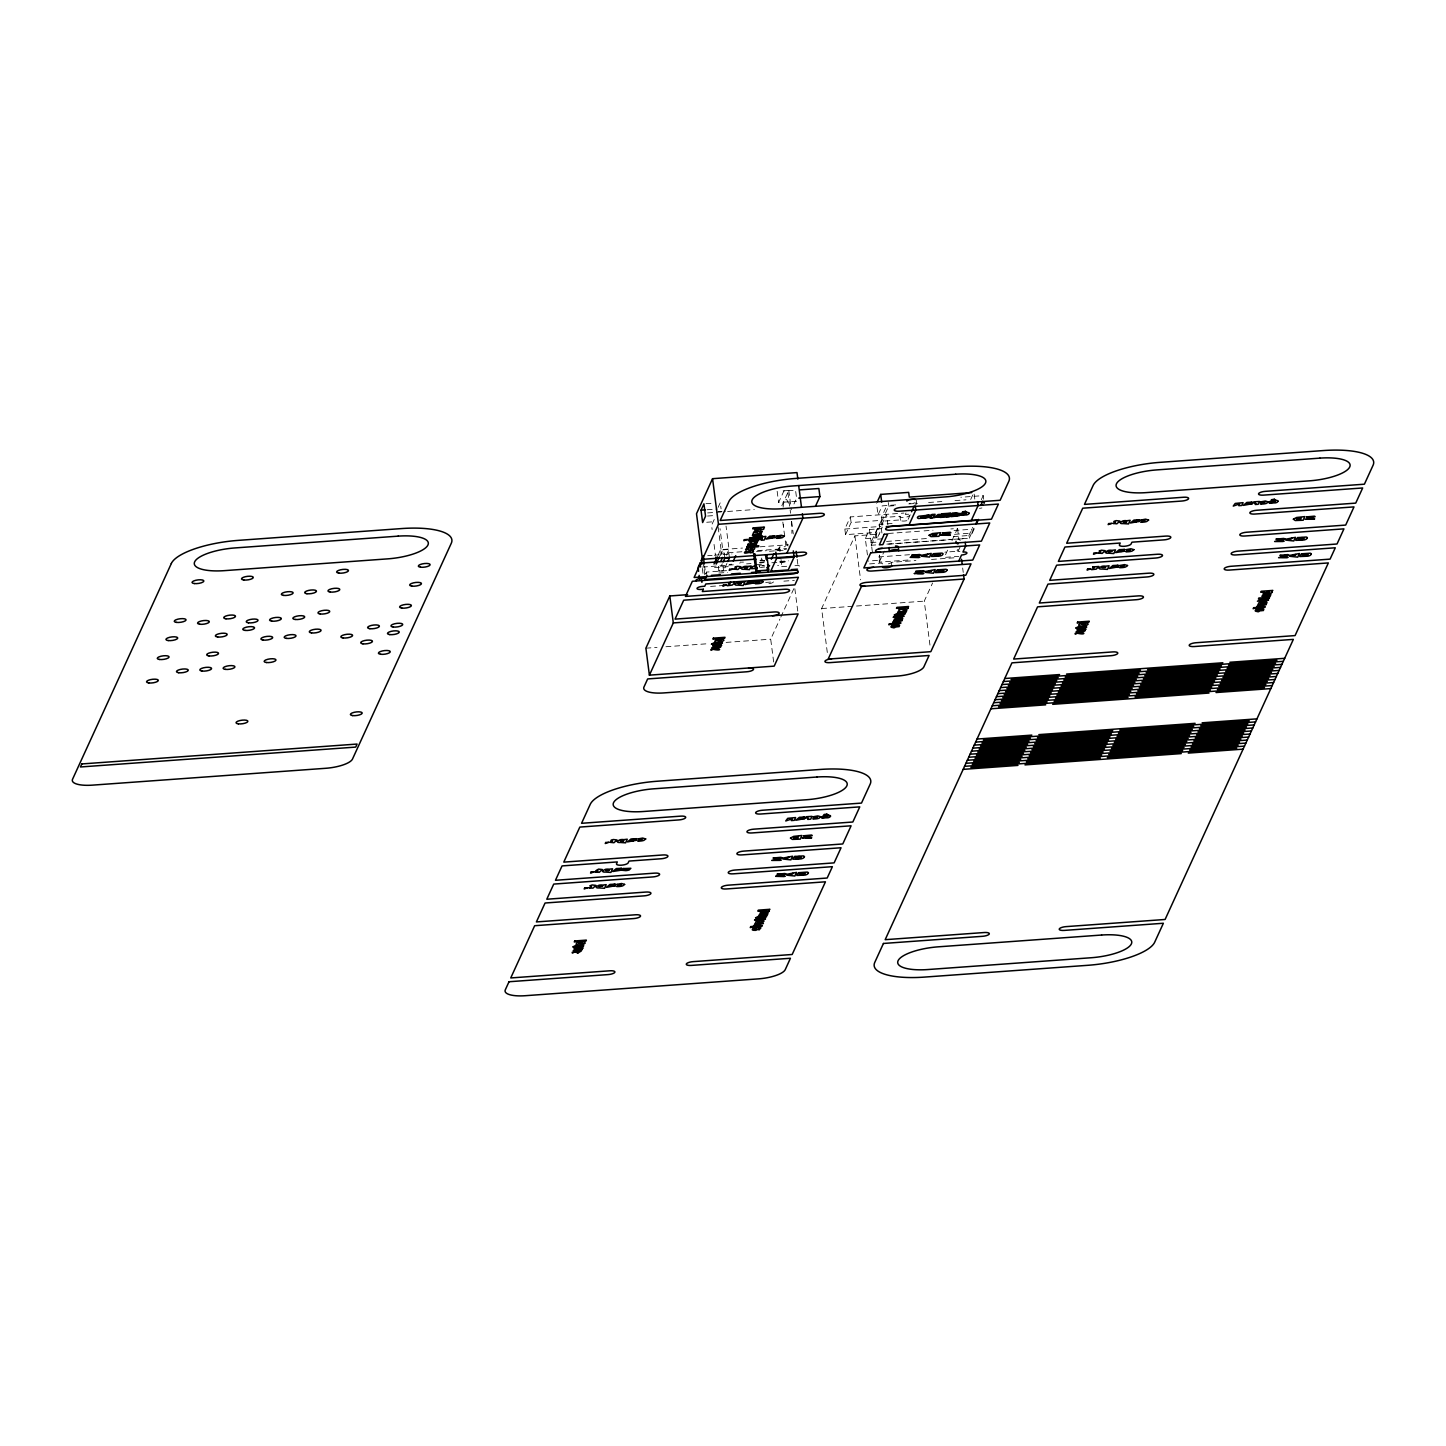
<?xml version="1.0" encoding="UTF-8"?>
<svg xmlns="http://www.w3.org/2000/svg" width="1446" height="1446" viewBox="0 0 1446 1446"><rect width="100%" height="100%" fill="white"/><g stroke="black" fill="none" stroke-linecap="round" stroke-linejoin="round"><path stroke-width="0.75" stroke-dasharray="5 3.75" d="M718.084 507.419L720.271 502.648L721.066 508.829M714.234 519.476L711.559 525.314L712.119 529.543M726.543 570.646L706.479 572.092L705.612 573.99L704.582 566.001M718.138 555.047L720.596 549.661L742.467 548.07M720.09 555.716L722.765 549.86L720.018 528.658M726.94 563.434L723.578 570.772L718.915 571.116L722.277 563.759M726.38 555.246L729.055 549.408L726.037 526.073M739.81 563.289L740.442 561.916M796.638 501.22L778.617 502.521L783.877 491.007L795.535 490.176L796.601 498.255L793.962 504.003M781.816 505.739L788.811 490.447L781.039 491.007M760.524 560.849L764.627 560.488M761.807 558.029L761.102 559.765L762.62 559.873M777.731 550.727L779.394 547.094L785.341 546.66M784.817 561.825L778.002 563.054M773.664 661.997L770.7 639.186L779.9 619.087M780.822 617.081L794.613 586.949L798.12 613.899M845.549 534.659L851.098 522.548L881.427 520.361L875.878 532.471L845.549 534.659L844.826 529.055L850.375 516.927L903.895 513.077M827.311 652.508L821.617 608.549L854.893 535.87L879.439 534.098M867.437 554.957L865.323 538.617L869.48 529.525L881.373 528.676M906.841 520.687A4.754 1.446 -7.4 0 1 900.442 519.891L881.771 521.229L881.301 517.632L886.85 505.522M875.734 544.943L871.287 545.25L870.944 542.557L879.258 524.392L892.616 523.434M881.771 521.229L888.712 506.1L888.242 502.503M871.287 545.25L879.602 527.085L879.258 524.392M881.933 532.996L880.976 526.434L886.525 514.324L887.862 524.627M882.584 538.798L876.746 539.213L882.295 527.103M907.998 560.036L879.258 562.114L879.457 555.047L880.126 560.217L868.233 561.066M879.258 562.114L884.283 551.125M906.027 512.932L905.323 514.433L912.01 513.963M908.142 519.331L910.727 513.655M929.959 645.097L924.247 601.138L932.58 582.973M945.521 554.704L948.287 548.649M951.992 540.587L957.523 528.459L950.835 528.947M970.682 499.503L973.122 494.207M981.328 499.683L983.19 495.635L960.867 497.261M960.397 546.281L958.138 551.197L944.889 552.155M953.673 539.304L969.272 538.183L968.91 535.49L972.634 527.374M969.272 538.183L973.881 528.079M954.487 534.333L972.29 533.05L974.966 527.212M760.162 567.483L759.24 566.615M759.457 566.236L760.397 565.494L758.915 565.458M760.849 567.447L764.609 566.995M764.717 565.784L761.644 565.784L764.374 565.025M743.479 562.114L741.328 562.151M705.973 503.678L712.101 503.244M707.148 509.751L717.361 509.01M717.812 511.685L722.006 511.378M707.618 512.932L725.386 511.649M727.609 511.486L754.288 509.552M707.582 516.041L713.709 515.589M895.652 504.889L882.187 505.865L878.029 514.939L876.547 503.497M908.847 503.931L917.632 503.298M928.621 502.503L941.816 501.563M955.011 500.605L966 499.81M888.712 506.1L897.008 505.485M915.065 504.184L916.692 504.076A4.754 1.446 -7.4 0 0 914.468 502.883A4.754 1.446 -7.4 0 0 909.227 503.57M706.714 522.259L714.866 521.663M881.301 517.632L899.972 516.294A4.754 1.446 -7.4 0 0 903.949 517.469A4.754 1.446 -7.4 0 0 909.299 515.607M844.826 529.055L880.976 526.434M888.35 533.466L921.825 531.044M924.066 530.881L932.977 530.23M954.053 530.501L971.784 529.236L972.29 533.05M865.323 538.617L877.216 537.749M759.963 546.823L788.395 544.762M722.765 549.86L729.055 549.408M741.87 551.757L721.066 553.258L720.596 549.661M757.523 550.619L786.588 548.522M870.944 542.557L877.614 542.087M886.525 541.437L926.597 538.545M953.33 536.611L968.91 535.49M756.493 551.432L766.217 550.727M775.544 550.058L786.371 549.263M707.69 555.698L712.101 555.391M714.306 555.228L731.947 553.945M769.435 551.251L784.871 550.131M886.868 544.13L951.45 539.466M888.694 544.13L952.191 539.557M958.029 539.123L963.867 538.707M759.945 560.723L764.319 560.415M729.308 564.392L731.766 564.211M702.485 567.067L733.357 564.826M746.588 563.868L750.998 563.56M759.819 562.91L764.229 562.602M779.665 561.482L788.486 560.849M771.821 562.765L787.148 561.663M714.487 567.627L730.808 566.452M756.475 564.609L765.097 563.976M878.59 556.945L909.534 554.704M786.66 566.308L780.442 566.76A4.754 1.446 -7.4 0 0 777.641 565.549M794.957 565.711L799.096 565.404L799.566 569.001M718.843 573.032L727.663 572.399M945.557 557.325L958.806 556.367M869.57 563.904L882.006 563A4.754 1.446 -7.4 0 0 882.891 563.976M888.404 563.813A4.754 1.446 -7.4 0 0 891.351 562.331L915.896 560.56M931.513 559.439L956.059 557.668M710.564 586.407L721.825 585.63M765.693 582.431L772.309 581.961M783.877 581.147L794.36 580.37M821.617 608.549L924.247 601.138M645.892 648.188L657.026 647.392M665.955 646.742L708.287 643.687M726.127 642.404L770.7 639.186M983.19 495.635L983.66 499.231M974.152 494.116L974.803 499.177M957.523 528.459L958.951 539.448M962.675 568.025L963.235 572.417M916.258 500.099L916.728 503.696M899.972 516.294L900.424 520.271M891.351 562.331L891.802 565.928M881.427 520.361L882.078 525.422M875.878 532.471L876.746 539.213M869.48 529.525L872.39 551.992M854.893 535.87L860.587 579.828M850.375 516.927L851.098 522.548M788.811 490.447L791.324 509.769M797.198 559.313L798.228 567.302M787.871 492.49L790.564 513.222M791.649 521.5L793.258 533.935M782.828 522.133L783.913 530.429M785.25 540.786L786.335 549.082M777.153 491.297L778.617 502.521M779.394 547.094L779.972 551.577M781.021 559.566L782.051 567.555M729.471 557.903L728.892 553.42L724.229 553.764L724.808 558.246M718.138 526.977L721.717 554.559M723.578 570.772L723 566.29L718.337 566.633L718.915 571.116M714.053 544.401L715.427 555.011M706.479 572.092L706.949 575.689M703.045 561.156L704.853 575.128M702.322 568.368L703.099 574.369M764.5 561.518A5.947 1.789 -7.4 0 1 758.644 562.422M959.891 551.486A4.754 1.446 -7.4 0 1 958.065 549.462M958.083 539.466A2.368 2.223 24.6 0 1 960.234 540.442M773.502 581.907A4.754 1.446 -7.4 0 1 765.91 583.714M981.924 507.944A4.754 1.446 -7.4 0 1 979.484 508.323M788.16 546.1A23.769 4.211 85.9 0 1 785.829 540.641M784.78 535.978A23.769 4.211 85.9 0 1 783.28 524.356M783.117 507.185A23.769 4.211 85.9 0 1 788.92 505.07M791.486 521.355A23.769 4.211 85.9 0 1 791.884 533.393"/><path stroke-width="1.5" d="M621.672 870.058L616.556 869.679L621.762 868.305L616.339 868.558L612.833 871.486L621.672 870.076M1124.572 551.179L1119.457 550.799L1124.663 549.408L1119.258 549.679L1115.752 552.589L1124.572 551.179M1284.518 539.195L1284.554 538.96A3.254 0.976 -7.4 0 0 1283.741 538.436L1275.914 539.159L1281.445 539.322L1274.613 541.527L1282.909 541.491L1284.138 541.147L1277.74 541.147L1284.518 539.195M929.633 516.059L929.561 516.439A5.82 1.753 -7.4 0 1 928.079 517.578L918.608 518.518A5.838 1.771 -7.4 0 1 917.451 517.686L917.505 517.325A5.838 1.771 -7.4 0 1 918.987 516.204L928.459 515.228M1293.375 519.186L1295.273 520.524L1303.171 520.235L1304.834 516.602L1296.628 517.487L1293.375 519.168M602.44 870.872L603.09 871.866A3.633 1.103 -7.4 0 0 605.585 872.065L610.917 872.426L612.58 868.793L608.965 869.245A3.091 0.94 -7.4 0 0 606.959 869.136A3.597 1.085 -7.4 0 0 605.44 869.335L602.44 870.872M617.135 841.283L617.785 842.277A3.633 1.103 -7.4 0 0 620.28 842.476L625.612 842.837L627.275 839.204L623.66 839.656A3.091 0.94 -7.4 0 0 621.653 839.548A3.597 1.085 -7.4 0 0 620.135 839.746L617.153 841.265M734.731 583.931L735.381 584.925A3.633 1.103 -7.4 0 0 737.876 585.124L743.208 585.485L744.871 581.852L741.256 582.304A3.091 0.94 -7.4 0 0 739.231 582.196A3.597 1.085 -7.4 0 0 737.731 582.413L734.731 583.931M797.849 479.096L796.999 472.589L712.553 478.68L696.502 513.728L702.431 559.331L801.572 552.173A5.947 1.789 -7.4 0 1 806.525 553.637A5.947 1.789 -7.4 0 1 799.837 555.951L767.645 558.283L766.832 560.054M701.021 510.185L703.931 503.841L705.54 516.186L702.629 522.548L701.021 510.185L705.106 509.896M687.627 594.668L669.805 595.969L645.892 648.188L649.399 675.155L774.188 666.136L798.12 613.899L673.312 622.919L649.399 675.155M702.051 562.331A4.754 1.446 -7.4 0 1 700.081 563.018L698.093 567.374L698.599 571.369M701.798 564.374L701.292 560.379L703.28 556.023L704.329 564.012M702.431 559.331L718.463 524.283L712.553 478.68M701.906 582.358L701.382 578.328L703.714 578.147L701.382 578.328A4.754 1.446 -7.4 0 0 696.303 580.894M706.949 575.689L705.214 579.485L797.831 572.797M714.017 564.048L717.306 556.855M716.132 564.03L719.421 556.855M720.849 561.102L722.548 557.433M723.127 561.934L724.808 558.246L729.471 557.903L727.79 561.59M733.285 561.066L735.761 555.662M730.826 582.178L728.495 583.027L730.14 583.678L727.284 585.738L732.254 585.052L734.188 583.389L733.863 581.961M751.197 538.219L748.341 540.28L753.005 539.774L755.607 537.135M758.029 535.924L749.173 538.364L758.789 536.954A3.597 1.085 -7.4 0 1 760.289 536.737A3.091 0.94 -7.4 0 1 762.313 536.864L765.91 536.394L764.247 540.027L761.211 540.244L762.006 537.587L758.77 538.255L762.295 538.02L759.692 539.123L761.934 538.96M760.488 535.743L762.512 535.924L762.078 536.9C759.891 538.129 754.812 536.339 756.439 539.466A3.633 1.103 -7.4 0 0 758.933 539.665L761.753 539.087M754.83 553.71L757.053 570.881L756.131 572.923L753.619 553.619M771.333 559.24L773.863 553.728M766.778 555.011L768.73 570.049L767.79 572.092L767.23 567.79M775.815 552.137L776.629 558.355L770.736 571.224L788.233 569.959L794.125 557.09L793.312 550.872M786.877 553.222L802.91 518.174L802.349 513.836M815.526 506.154L819.918 496.574L818.87 488.495L799.783 489.869M877.379 501.672L880.704 494.405L908.684 492.381L909.299 497.099L971.694 492.598M911.595 511.757L914.197 506.082M908.901 525.169L915.824 510.022L915.318 506.136M971.188 520.668L978.111 505.522L977.604 501.635M982.72 501.256L980.876 505.287A4.754 1.446 -7.4 0 1 983.117 505.323M958.77 561.102L961.536 555.029A4.754 1.446 -7.4 0 0 966.886 553.185A4.754 1.446 -7.4 0 0 962.928 552.01L965.693 545.955L965.223 542.358M975.725 524.048L977.586 520.018L886.29 526.597M976.737 523.307L978.526 519.421M964.102 579.015L930.826 651.676L828.178 659.087L861.455 586.425L964.102 579.015L963.524 574.604M1260.334 599.457L1258.436 598.969L1258.888 597.975L1269.498 597.74L1268.666 598.843L1263.081 598.626L1257.424 601.211L1268.504 600.162L1262.665 599.548M939.846 554.577L938.165 555.499A3.019 0.922 -7.4 0 1 937.008 555.734L934.64 555.77L937.37 554.433L932.236 554.812L931.477 556.439L939.683 556.095A5.585 1.699 -7.4 0 0 942.214 555.137L943.099 553.945A5.892 1.789 -7.4 0 0 941.942 553.113L933.086 553.728L935.942 553.963A3.723 1.121 -7.4 0 1 938.02 553.746L939.611 554.035A3.272 0.994 -7.4 0 1 939.846 554.559M599.078 886.525L602.584 886.018L599.078 886.525M1108.341 551.776L1111.847 551.269L1108.341 551.776M627.998 869.046L622.196 870.257L625.756 870.619A4.591 1.392 -7.4 0 0 629.191 869.95L630.872 868.287L623.009 868.594L627.998 869.028M778.526 858.219L771.712 860.424L780.009 860.37L781.238 860.027L774.821 860.027L781.653 857.84A3.254 0.976 -7.4 0 0 780.84 857.333L772.995 858.038L778.526 858.219M716.023 639.982L714.776 641.247A4.971 1.5 -7.4 0 0 715.643 641.934A4.41 1.338 -7.4 0 0 718.608 642.151L719.566 642.06A4.537 1.374 -7.4 0 0 722.693 641.211L723.886 640.271L723.072 639.24M1308.522 517.288L1306.443 516.909L1314.287 516.186A3.254 0.976 -7.4 0 1 1315.101 516.692L1308.268 518.879L1314.685 518.879L1313.438 519.222L1305.142 519.277L1311.974 517.072L1308.07 517.849M1281.951 555.716L1279.873 555.336L1287.717 554.613A3.254 0.976 -7.4 0 1 1288.531 555.119L1281.716 557.306L1288.115 557.325L1286.886 557.668L1278.589 557.704L1285.404 555.499L1281.499 556.276M756.999 567.663L755.517 567.23M755.915 565.639L752.679 566.543L751.486 568.676L756.999 568.35M1268.052 591.703C1261.472 593.24 1273.474 592.589 1268.088 591.703M759.674 528.35C753.077 529.887 765.061 529.272 759.71 528.35M904.527 610.049L901.328 612.001L898.834 610.7L897.605 612.508L905.774 612.616L906.787 610.447L904.563 610.049M719.15 639.132L720.072 639.042M581.419 941.852L580.515 941.942A4.537 1.374 -7.4 0 0 577.37 942.792L576.123 944.039A4.971 1.5 -7.4 0 0 577.008 944.744A4.41 1.338 -7.4 0 0 579.973 944.943L580.912 944.853A4.537 1.374 -7.4 0 0 584.039 944.003L585.232 943.063L584.419 942.051A4.446 1.338 -7.4 0 0 581.455 941.852M577.858 953.022L581.292 950.998L572.291 952.263A7.031 2.133 -7.4 0 0 572.471 953.113L574.948 951.83L577.822 953.022M760.596 920.596L757.957 920.994A4.302 1.301 -7.4 0 0 755.643 922.024L755.517 922.928A3.922 1.193 -7.4 0 0 756.981 923.398C760.849 924.337 761.988 919.837 762.114 923.108L764.103 920.957A4.121 1.247 -7.4 0 0 762.422 920.56L760.632 920.578M757.433 927.501L754.794 927.916A4.302 1.301 -7.4 0 0 752.48 928.928L752.354 929.85A3.922 1.193 -7.4 0 0 753.818 930.302C757.65 931.206 758.897 926.85 758.951 930.013L760.939 927.862A4.121 1.247 -7.4 0 0 759.258 927.482L757.469 927.501M754.36 536.52L751.251 538.31M798.716 498.111L819.918 496.574M718.463 524.283L817.623 517.126A5.947 1.789 -7.4 0 0 824.31 514.812A5.947 1.789 -7.4 0 0 819.34 513.33L720.198 520.488L728.874 501.563A59.413 17.967 -7.4 0 1 795.86 478.427L959.15 466.642A59.413 17.967 -7.4 0 1 1008.802 481.355L1000.144 500.28L901.003 507.438A5.947 1.789 -7.4 0 0 894.297 509.751A5.947 1.789 -7.4 0 0 899.267 511.215L998.409 504.058L991.468 519.204L892.327 526.362A5.947 1.789 -7.4 0 0 885.639 528.676A5.947 1.789 -7.4 0 0 890.591 530.158L989.751 522.982L981.418 541.165L878.572 548.612M950.655 513.565L944.907 513.926L944.274 514.975L949.642 514.595L943.66 516.349L949.661 515.915M944.527 514.433L950.456 513.999M949.371 516.367L946.335 516.584L946.642 515.156L944.69 514.957M776.629 558.355L794.125 557.09M757.053 570.881L768.73 570.049M711.414 575.363L720.325 574.731M731.459 573.917L740.37 573.285M751.522 572.471L760.433 571.839M791.269 569.597L797.487 569.164M1004.753 678.517L1059.557 674.559M1066.57 674.053L1222.864 662.774M1229.859 662.268L1284.681 658.31M1011.043 679.53L1140.514 670.185M1147.528 669.679L1276.999 660.316M1003.361 681.536L1058.183 677.578M1065.178 677.09L1221.472 665.793M1228.467 665.287L1283.289 661.328M1009.67 682.548L1139.141 673.203M1146.136 672.697L1275.607 663.353M1001.97 684.573L1056.791 680.614M1063.786 680.108L1220.099 668.829M1227.094 668.323L1281.915 664.365M1008.278 685.585L1137.749 676.24M1144.744 675.734L1274.215 666.371M1000.578 687.609L1055.399 683.651M1062.412 683.145L1218.707 671.848M1225.702 671.342L1280.523 667.383M1006.886 688.603L1136.357 679.259M1143.352 678.752L1272.823 669.408M999.204 690.628L1054.026 686.669M1061.021 686.163L1217.315 674.884M1224.31 674.378L1279.132 670.42M1005.512 691.64L1134.983 682.295M1141.978 681.789L1271.45 672.426M997.812 693.664L1052.634 689.706M1059.629 689.2L1215.923 677.903M1222.936 677.397L1277.758 673.438M1004.12 694.658L1133.592 685.314M1140.587 684.808L1270.058 675.463M996.421 696.683L1051.242 692.724M1058.255 692.218L1214.55 680.939M1221.545 680.433L1276.366 676.475M1002.729 697.695L1132.2 688.35M1139.195 687.844L1268.666 678.499M995.047 699.719L1049.85 695.761M1056.863 695.255L1213.158 683.958M1220.153 683.452L1274.974 679.493M1001.355 700.714L1130.808 691.369M1137.821 690.863L1267.292 681.518M993.655 702.738L1048.477 698.78M1055.472 698.273L1211.766 686.995M1218.779 686.489L1273.601 682.53M999.963 703.75L1129.434 694.405M1136.429 693.899L1265.901 684.554M992.263 705.775L1047.085 701.816M1054.08 701.31L1210.392 690.013M1217.387 689.507L1272.209 685.549M998.571 706.769L1128.043 697.424M1135.038 696.918L1264.509 687.573M990.89 708.793L1045.693 704.835M1052.706 704.329L1209.001 693.05M1215.996 692.544L1270.817 688.585M977.026 739.069L1031.829 735.11M1038.843 734.622L1195.137 723.325M1202.132 722.819L1256.954 718.861M983.316 740.081L1112.787 730.736M1119.8 730.23L1249.272 720.885M975.634 742.105L1030.456 738.147M1037.451 737.641L1193.745 726.362M1200.74 725.856L1255.562 721.897M981.942 743.117L1111.414 733.773M1118.409 733.267L1247.88 723.904M974.243 745.142L1029.064 741.183M1036.059 740.677L1192.354 729.38M1199.367 728.874L1254.188 724.916M980.551 746.136L1110.022 736.791M1117.017 736.285L1246.488 726.94M972.851 748.16L1027.672 744.202M1034.685 743.696L1190.98 732.417M1197.975 731.911L1252.796 727.953M979.159 749.173L1108.63 739.828M1115.625 739.322L1245.096 729.959M971.477 751.197L1026.28 747.239M1033.294 746.732L1189.588 735.436M1196.583 734.93L1251.405 730.971M977.785 752.191L1107.256 742.846M1114.251 742.34L1243.723 732.995M970.085 754.216L1024.907 750.257M1031.902 749.751L1188.196 738.472M1195.209 737.966L1250.031 734.008M976.393 755.228L1105.865 745.883M1112.86 745.377L1242.331 736.014M968.693 757.252L1023.515 753.294M1030.51 752.788L1186.823 741.491M1193.818 740.985L1248.639 737.026M975.002 758.246L1104.473 748.901M1111.468 748.395L1240.939 739.051M967.32 760.271L1022.123 756.312M1029.136 755.806L1185.431 744.527M1192.426 744.021L1247.247 740.063M973.61 761.283L1103.081 751.938M1110.094 751.432L1239.565 742.087M965.928 763.307L1020.749 759.349M1027.745 758.843L1184.039 747.546M1191.034 747.04L1245.856 743.081M972.236 764.301L1101.707 754.957M1108.702 754.451L1238.174 745.106M964.536 766.326L1019.358 762.367M1026.353 761.861L1182.665 750.582M1189.66 750.076L1244.482 746.118M970.844 767.338L1100.316 757.993M1107.311 757.487L1236.782 748.142M963.144 769.362L1017.966 765.404M1024.979 764.898L1181.274 753.601M1188.269 753.095L1243.09 749.136M767.446 564.88L769.634 565.748L767.826 567.157A4.591 1.392 -7.4 0 1 767.085 567.374M961.518 559.222L962.096 563.633M880.704 494.405L881.699 502.051M798.68 485.603L801.5 507.329M796.15 551.324L796.927 557.325M765.549 554.921L766.109 559.204M715.698 557.126L716.529 563.488M700.081 563.018L700.605 566.995M699.123 575.363L699.647 579.358M669.805 595.969L673.312 622.919M755.517 561.789A5.947 1.789 -7.4 0 1 755.155 560.903L755.969 559.114L700.695 563.109L694.098 577.496L793.239 570.339A5.947 1.789 -7.4 0 1 798.21 571.803A5.947 1.789 -7.4 0 1 791.522 574.116L692.363 581.274L685.44 596.421L784.582 589.263A5.947 1.789 -7.4 0 1 789.552 590.727A5.947 1.789 -7.4 0 1 782.846 593.041L683.705 600.198L675.047 619.123L774.188 611.965A5.947 1.789 -7.4 0 1 779.159 613.447A5.947 1.789 -7.4 0 1 772.453 615.761M880.542 552.101A5.947 1.789 -7.4 0 1 875.589 550.637A5.947 1.789 -7.4 0 1 882.277 548.323M873.619 567.248A5.947 1.789 -7.4 0 0 866.913 569.561A5.947 1.789 -7.4 0 0 871.884 571.025L971.025 563.868L965.82 575.219L866.678 582.376A5.947 1.789 -7.4 0 0 859.99 584.69A5.947 1.789 -7.4 0 0 864.943 586.172M831.667 658.834A5.947 1.789 -7.4 0 0 824.979 661.147A5.947 1.789 -7.4 0 0 829.95 662.63L929.091 655.472L923.886 666.823A23.769 7.194 -7.4 0 1 897.098 676.077L663.804 692.923A23.769 7.194 -7.4 0 1 643.958 687.031L647.663 678.933L746.805 671.775A5.947 1.789 -7.4 0 0 753.493 669.462A5.947 1.789 -7.4 0 0 748.54 667.998M719.837 639.349A4.41 1.338 -7.4 0 1 722.783 639.548M715.86 640.198A4.537 1.374 -7.4 0 1 719.005 639.349M889.29 547.456A4.754 1.446 -7.4 0 0 888.947 547.871L889.417 551.468A4.754 1.446 -7.4 0 1 894.767 549.607A4.754 1.446 -7.4 0 1 898.743 550.781L898.273 547.203A4.754 1.446 -7.4 0 0 895.49 545.973M891.802 565.928A4.754 1.446 -7.4 0 1 886.452 567.772A4.754 1.446 -7.4 0 1 882.476 566.597M958.047 543.931A2.368 2.223 24.6 0 1 956.041 541.292M771.568 571.025A4.754 1.446 -7.4 0 1 771.911 570.628M703.624 578.364A4.754 1.446 -7.4 0 1 705.07 578.798M701.292 560.379A4.754 1.446 -7.4 0 1 702.141 560.56M981.599 501.654A4.754 1.446 -7.4 0 1 984.039 503.28M906.895 501.147A4.754 1.446 -7.4 0 1 908.757 499.973M909.841 499.665A4.754 1.446 -7.4 0 1 915.354 499.503M928.459 515.246A5.82 1.753 -7.4 0 1 929.615 516.077M766.091 913.962L763.958 914.541L766.091 913.962M904.726 611.152L902.684 611.911L904.726 611.152M1268.992 595.065L1266.877 595.662L1268.992 595.065M791.974 818.852L791.287 820.569L794.324 820.352L795.607 817.55L787.709 818.328L785.756 820.966L791.974 818.852M930.628 516.059L929.923 517.776L932.959 517.56L934.243 514.74L926.362 515.517L924.392 518.174L930.628 516.059M1239.475 503.967L1238.788 505.684L1241.825 505.467L1243.108 502.666L1235.209 503.443L1233.257 506.082L1239.475 503.967M581.075 946.534L583.804 945.774L575.562 945.521L572.761 946.985L581.075 946.534M719.71 643.741L722.458 642.964L714.197 642.711L711.396 644.193L719.71 643.741M762.819 919.638L765.567 918.879L757.306 918.626L754.523 920.09L762.819 919.638M763.85 917.397L766.597 916.637L758.337 916.384L755.535 917.849L763.85 917.397M901.473 616.846L904.202 616.068L895.96 615.815L893.158 617.297L901.473 616.846M902.485 614.604L905.232 613.827L896.972 613.574L894.188 615.056L902.485 614.604M1083.976 627.654L1086.759 627.058L1078.463 626.624L1075.661 628.106L1083.976 627.654M897.623 625.883L896.448 626.769L899.105 626.624L899.593 625.07A4.121 1.247 -7.4 0 0 897.894 624.672L893.429 625.106A4.302 1.301 -7.4 0 0 891.116 626.136L890.989 627.04A3.922 1.193 -7.4 0 0 892.453 627.51C895.309 629.064 895.815 625.268 897.623 625.883M900.786 618.978L899.611 619.864L902.268 619.719L902.756 618.147A4.121 1.247 -7.4 0 0 901.057 617.767L896.592 618.201A4.302 1.301 -7.4 0 0 894.297 619.231L894.152 620.135A3.922 1.193 -7.4 0 0 895.616 620.605C898.472 622.142 898.978 618.364 900.786 618.978M1261.888 609.796L1260.713 610.682L1263.37 610.537L1263.84 608.983A4.121 1.247 -7.4 0 0 1262.159 608.585L1257.695 609.019A4.302 1.301 -7.4 0 0 1255.381 610.049L1255.255 610.953A3.922 1.193 -7.4 0 0 1256.719 611.423C1259.574 612.977 1260.081 609.182 1261.888 609.796M1265.051 602.892L1263.876 603.777L1266.533 603.633L1267.003 602.06A4.121 1.247 -7.4 0 0 1265.322 601.681L1260.858 602.114A4.302 1.301 -7.4 0 0 1258.544 603.145L1258.418 604.048A3.922 1.193 -7.4 0 0 1259.882 604.518C1262.738 606.055 1263.244 602.259 1265.051 602.892M757.397 532.001L755.39 532.435L757.397 532.001M748.052 544.22L749.046 544.961L747.419 546.028L756.059 545.413L756.511 544.419L750.582 544.618L757.324 542.63L748.052 544.22M761.391 914.36C762.566 914.27 769.977 910.98 767.573 914.45L767.139 915.408L758.969 915.3L760.18 913.492L762.223 913.547L761.391 914.36M1264.31 595.463C1265.467 595.39 1272.878 592.101 1270.492 595.553L1270.04 596.529L1261.87 596.421L1263.081 594.613L1265.142 594.649L1264.31 595.463M751.739 541.563L750.601 542.792L749.191 541.69A4.591 1.392 -7.4 0 1 750.998 540.551L758.264 540.768L755.734 542.413L754.505 541.852L755.264 540.912L751.739 541.563M769.308 910.853L769.29 911.143A3.633 1.103 -7.4 0 1 767.681 912.083L760.343 912.227A3.597 1.085 -7.4 0 1 760.253 911.775A3.091 0.94 -7.4 0 1 761.409 911.034L757.812 911.143L758.264 910.149L769.923 909.299L768.422 910.365L769.308 910.853M907.961 608.061L907.925 608.332A3.633 1.103 -7.4 0 1 906.317 609.29L898.996 609.435A3.597 1.085 -7.4 0 1 898.888 608.983A3.091 0.94 -7.4 0 1 900.045 608.224L896.466 608.332L896.918 607.356L908.576 606.507L907.076 607.573L907.961 608.061M1272.209 591.956L1272.191 592.245A3.633 1.103 -7.4 0 1 1270.582 593.203L1263.244 593.348A3.597 1.085 -7.4 0 1 1263.153 592.896A3.091 0.94 -7.4 0 1 1264.31 592.137L1260.713 592.245L1261.165 591.269L1272.842 590.42L1271.341 591.486L1272.209 591.956M760.198 531.423C760.036 532.544 753.619 529.616 753.456 532.833L753.005 533.809C755.282 536.068 767.013 530.393 760.198 531.423M775.725 876.33L783.967 876.547L785.214 876.204L778.798 876.204L785.63 874.017A3.254 0.976 -7.4 0 0 784.817 873.511L776.972 874.215L782.503 874.396L775.725 876.33M802.277 837.903L810.537 838.12L811.766 837.776L805.404 837.867L812.2 835.589A3.254 0.976 -7.4 0 0 811.387 835.065L803.542 835.788L809.073 835.951L802.277 837.885M910.384 557.361L918.644 557.578L919.873 557.234L913.474 557.234L920.307 555.047A3.254 0.976 -7.4 0 0 919.493 554.523L911.649 555.246L917.18 555.409L910.384 557.343M914.36 573.538L922.62 573.755L923.849 573.411L917.469 573.502L924.265 571.206A3.254 0.976 -7.4 0 0 923.47 570.7L915.625 571.423L921.156 571.586L914.36 573.52M940.93 535.092L949.172 535.327L950.42 534.984L944.039 535.074L950.835 532.779A3.254 0.976 -7.4 0 0 950.022 532.273L942.177 532.996L947.708 533.158L940.93 535.092M745.612 549.516C749.805 549.661 746.895 549.751 752.028 550.149A3.922 1.193 -7.4 0 0 754.035 549.444L754.758 548.486A4.302 1.301 -7.4 0 0 753.258 547.727L748.901 547.944A4.121 1.247 -7.4 0 0 746.732 548.612L745.612 549.516M615.345 885.729L606.489 887.338L609.995 884.428L615.4 884.157L610.212 885.494L615.345 885.729M636.403 840.271L627.528 841.897L631.034 838.969L636.457 838.698L631.269 840.036L636.403 840.271M760.759 535.237L752.336 535.309L761.427 533.701L759.222 534.803L760.759 535.237M753.981 582.919L745.124 584.545L748.63 581.617L754.053 581.364L748.865 582.702L753.981 582.919M775.038 537.46L766.181 539.087L769.688 536.177L775.092 535.906L769.905 537.243L775.038 537.46M804.717 818.617L795.86 820.244L799.367 817.315L804.789 817.062L799.602 818.4L804.717 818.617M943.37 515.824L934.514 517.433L938.02 514.523L943.425 514.252L938.237 515.589L943.37 515.824M1118.246 566.832L1109.389 568.459L1112.896 565.531L1118.3 565.278L1113.131 566.615L1118.246 566.832M1139.303 521.373L1130.447 523L1133.953 520.09L1139.358 519.819L1134.17 521.156L1139.303 521.373M1252.218 503.732L1243.361 505.359L1246.868 502.431L1252.29 502.178L1247.103 503.515L1252.218 503.732M713.059 649.29L711.107 650.302A7.031 2.133 -7.4 0 1 710.944 649.453C719.132 646.019 724.374 651.947 713.059 649.29M1077.324 633.203L1075.372 634.216A7.031 2.133 -7.4 0 1 1075.191 633.366C1083.379 629.932 1088.639 635.86 1077.324 633.203M624.636 884.41L622.828 885.82A4.591 1.392 -7.4 0 1 619.394 886.488C610.14 887.121 627.51 884.066 618.49 884.807L616.647 884.446L621.599 883.506L624.636 884.41M645.693 838.951L643.886 840.361A4.591 1.392 -7.4 0 1 640.451 841.03C631.197 841.662 648.567 838.608 639.53 839.349L637.704 838.987L642.657 838.065L645.693 838.951M763.289 581.599L761.464 583.009A4.591 1.392 -7.4 0 1 758.047 583.678C748.793 584.311 766.163 581.256 757.126 581.997L755.282 581.654L760.235 580.714L763.289 581.599M784.328 536.141L782.521 537.55A4.591 1.392 -7.4 0 1 779.087 538.219C769.85 538.87 787.22 535.797 778.183 536.538L776.339 536.195L781.292 535.255L784.328 536.141M782.521 858.201L782.485 858.49A3.633 1.103 -7.4 0 0 783.443 859.069L790.89 859.864L792.553 856.231L782.521 858.183M786.497 874.36L786.443 874.667A3.633 1.103 -7.4 0 0 787.419 875.246L794.866 876.023L796.529 872.408L786.497 874.36M804.446 856.755L803.578 857.93A5.585 1.699 -7.4 0 1 801.03 858.906L792.842 859.249L793.583 857.605L798.734 857.243L795.987 858.581L798.355 858.526A3.019 0.922 -7.4 0 0 799.53 858.309L801.211 857.37A3.272 0.994 -7.4 0 0 800.976 856.845L799.385 856.556A3.723 1.121 -7.4 0 0 797.306 856.773L794.45 856.538L803.289 855.905A5.892 1.789 -7.4 0 1 804.446 856.755M808.422 872.932L807.555 874.107A5.585 1.699 -7.4 0 1 805.006 875.083L796.818 875.426L797.559 873.782L802.711 873.42L799.963 874.758L802.331 874.703A3.019 0.922 -7.4 0 0 803.488 874.487L805.169 873.547A3.272 0.994 -7.4 0 0 804.952 873.004L803.361 872.733A3.723 1.121 -7.4 0 0 801.283 872.95L798.427 872.715L807.266 872.083A5.892 1.789 -7.4 0 1 808.422 872.932M820.858 816.809L819.051 818.219A4.591 1.392 -7.4 0 1 815.616 818.888C806.362 819.52 823.75 816.466 814.713 817.207L812.869 816.845L817.821 815.924L820.858 816.809M921.174 555.391L921.12 555.68A3.633 1.103 -7.4 0 0 922.078 556.276L929.543 557.053L931.188 553.42L921.174 555.391M925.133 571.568L925.097 571.857A3.633 1.103 -7.4 0 0 926.055 572.435L933.501 573.231L935.164 569.597L925.151 571.55M947.076 570.122L946.19 571.297A5.585 1.699 -7.4 0 1 943.66 572.273L935.454 572.616L936.213 570.989L941.346 570.61L938.599 571.947L940.966 571.911A3.019 0.922 -7.4 0 0 942.141 571.676L943.822 570.754A3.272 0.994 -7.4 0 0 943.587 570.212L941.997 569.923A3.723 1.121 -7.4 0 0 939.918 570.14L937.062 569.905L945.919 569.29A5.892 1.789 -7.4 0 1 947.076 570.122M959.511 513.999L957.704 515.409A4.591 1.392 -7.4 0 1 954.27 516.077C945.015 516.728 962.385 513.655 953.348 514.396L951.522 514.053L956.457 513.113L959.511 513.999M1127.537 565.513L1125.729 566.922A4.591 1.392 -7.4 0 1 1122.295 567.591C1113.059 568.224 1130.429 565.169 1121.391 565.91L1119.547 565.567L1124.5 564.627L1127.537 565.513M1133.899 549.661L1132.091 551.071A4.591 1.392 -7.4 0 1 1128.657 551.721C1119.403 552.372 1136.773 549.299 1127.753 550.058L1125.91 549.697L1130.862 548.757L1133.899 549.661M1148.594 520.054L1146.786 521.464A4.591 1.392 -7.4 0 1 1143.352 522.133C1134.098 522.783 1151.486 519.71 1142.448 520.452L1140.605 520.108L1145.557 519.168L1148.594 520.054M1268.359 501.925L1266.551 503.335A4.591 1.392 -7.4 0 1 1263.117 503.985C1253.863 504.636 1271.233 501.563 1262.195 502.322L1260.37 501.961L1265.322 501.021L1268.359 501.925M1285.422 539.304L1285.386 539.593A3.633 1.103 -7.4 0 0 1286.344 540.189L1293.79 540.967L1295.453 537.334L1285.44 539.286M1289.398 555.481L1289.362 555.77A3.633 1.103 -7.4 0 0 1290.32 556.349L1297.767 557.144L1299.43 553.511L1289.416 555.463M1307.365 537.858L1306.479 539.051A5.585 1.699 -7.4 0 1 1303.949 540.009L1295.743 540.352L1296.484 538.725L1301.635 538.346L1298.888 539.683L1301.255 539.647A3.019 0.922 -7.4 0 0 1302.43 539.412L1304.111 538.49A3.272 0.994 -7.4 0 0 1303.876 537.948L1302.286 537.659A3.723 1.121 -7.4 0 0 1300.207 537.876L1297.351 537.641L1306.208 537.026A5.892 1.789 -7.4 0 1 1307.365 537.858M1311.341 554.035L1310.456 555.21A5.585 1.699 -7.4 0 1 1307.907 556.186L1299.719 556.529L1300.46 554.903L1305.611 554.523L1302.864 555.86L1305.232 555.824A3.019 0.922 -7.4 0 0 1306.407 555.589L1308.088 554.649A3.272 0.994 -7.4 0 0 1307.853 554.125L1306.262 553.836A3.723 1.121 -7.4 0 0 1304.184 554.053L1301.328 553.818L1310.166 553.203A5.892 1.789 -7.4 0 1 1311.341 554.035M790.474 838.065L792.354 839.403L800.271 839.132L801.915 835.499L793.709 836.366L790.474 838.065M929.109 535.273L931.007 536.611L938.906 536.321L940.569 532.688L932.363 533.574L929.127 535.255M962.385 513.692L959.023 515.77L950.853 516.656L952.516 513.023L962.385 513.692M1079.096 624.835L1079.023 625.16A4.971 1.5 -7.4 0 0 1079.909 625.847A4.41 1.338 -7.4 0 0 1082.873 626.064L1083.813 625.955A4.537 1.374 -7.4 0 0 1086.958 625.124L1088.151 624.184L1087.338 623.154A4.446 1.338 -7.4 0 0 1084.355 622.955L1083.416 623.045A4.537 1.374 -7.4 0 0 1080.289 623.895L1079.096 624.835M926.434 516.475L926.398 516.674A3.254 0.976 -7.4 0 1 925.693 517.252L920.903 517.596A3.235 0.976 -7.4 0 1 920.704 517.09L926.434 516.475M830.528 816.104L829.859 817.026A4.121 1.247 -7.4 0 1 827.943 817.767L821.671 817.894L827.437 816.863L821.653 817.297L822.702 816.195A3.922 1.193 -7.4 0 1 824.798 815.508L827.69 815.201A4.302 1.301 -7.4 0 1 830.149 815.616L830.528 816.104M969.182 513.294L968.495 514.216A4.121 1.247 -7.4 0 1 966.579 514.957L960.325 515.083L966.073 514.071L960.289 514.487L961.355 513.384A3.922 1.193 -7.4 0 1 963.434 512.697L966.344 512.39A4.302 1.301 -7.4 0 1 968.784 512.824L969.182 513.294M1278.029 501.202L1277.36 502.142A4.121 1.247 -7.4 0 1 1275.444 502.883L1269.172 503.009L1274.92 501.979L1269.136 502.395L1270.203 501.31A3.922 1.193 -7.4 0 1 1272.281 500.605L1275.191 500.316A4.302 1.301 -7.4 0 1 1277.649 500.732L1278.029 501.202M959.168 514.107L954.36 515.535L955.21 513.692L959.168 514.107M793.655 837.849L797.577 838.463L798.427 836.619L793.655 837.849M932.29 535.056L936.213 535.653L937.062 533.809L932.29 535.038M1296.556 518.969L1300.478 519.566L1301.328 517.722L1296.556 518.951M582.919 947.998L581.111 949.136L582.286 949.064L581.834 950.04L573.194 950.673L579.973 948.829L574.008 948.865L574.46 947.889L582.919 947.998M721.554 645.187L719.746 646.344L720.939 646.254L720.488 647.248L711.83 647.862L718.608 646.037L712.661 646.073L713.113 645.079L721.554 645.187M1085.819 629.1L1084.012 630.257L1085.187 630.167L1084.735 631.161L1076.095 631.775L1082.873 629.932L1076.927 629.986L1077.378 628.992L1085.819 629.1M596.077 886.741L596.728 887.736A3.633 1.103 -7.4 0 0 599.24 887.934L604.555 888.296L606.217 884.645L602.62 885.115A3.091 0.94 -7.4 0 0 600.596 885.006A3.597 1.085 -7.4 0 0 599.078 885.205L596.095 886.723M741.093 568.079L741.744 569.073A3.633 1.103 -7.4 0 0 744.238 569.272L749.552 569.634L751.215 565.982L747.618 566.452A3.091 0.94 -7.4 0 0 745.594 566.344A3.597 1.085 -7.4 0 0 744.075 566.543L741.093 568.061M1098.996 567.844L1099.647 568.838A3.633 1.103 -7.4 0 0 1102.141 569.037L1107.455 569.399L1109.118 565.766L1105.521 566.217A3.091 0.94 -7.4 0 0 1103.497 566.109A3.597 1.085 -7.4 0 0 1101.997 566.308L1098.996 567.844M1105.34 551.992L1105.991 552.987A3.633 1.103 -7.4 0 0 1108.504 553.185L1113.818 553.547L1115.481 549.896L1111.884 550.366A3.091 0.94 -7.4 0 0 1109.859 550.239A3.597 1.085 -7.4 0 0 1108.341 550.456L1105.359 551.974M1120.035 522.386L1120.686 523.38A3.633 1.103 -7.4 0 0 1123.199 523.579L1128.513 523.94L1130.176 520.307L1126.579 520.777A3.091 0.94 -7.4 0 0 1124.554 520.65A3.597 1.085 -7.4 0 0 1123.036 520.867L1120.054 522.386M753.42 551.432L753.366 551.667A7.031 2.133 -7.4 0 1 752.372 552.607L750.076 552.697C754.161 550.655 739.521 555.806 746.208 550.962C745.883 554.722 749.859 548.468 753.42 551.432M808.151 818.291L807.699 819.394L810.718 819.177L812.001 816.357L806.272 816.737L805.784 817.767L808.151 818.291M1255.652 503.407L1255.182 504.491L1258.219 504.274L1259.502 501.473L1253.754 501.852L1253.284 502.883L1255.652 503.407M171.333 563.506L72.553 779.249A23.769 7.194 -7.4 0 0 92.417 785.142L325.693 768.296A23.769 7.194 -7.4 0 0 352.499 759.042L451.279 543.28A59.413 17.967 -7.4 0 0 401.627 528.567L238.319 540.37A59.413 17.967 -7.4 0 0 171.333 563.506M81.826 763.94L80.434 766.976L355.698 747.094L357.09 744.057L81.826 763.94M509.01 981.744L505.305 989.841A23.769 7.194 -7.4 0 0 525.169 995.716L758.445 978.87A23.769 7.194 -7.4 0 0 785.25 969.615L790.438 958.264L691.296 965.422A5.947 1.789 -7.4 0 1 686.326 963.958A5.947 1.789 -7.4 0 1 693.032 961.644L792.173 954.487L825.449 881.807L726.308 888.965A5.947 1.789 -7.4 0 1 721.337 887.501A5.947 1.789 -7.4 0 1 728.043 885.187L827.184 878.029L832.39 866.678L733.23 873.836A5.947 1.789 -7.4 0 1 728.278 872.354A5.947 1.789 -7.4 0 1 734.966 870.04L834.125 862.882L841.048 847.754L741.906 854.911A5.947 1.789 -7.4 0 1 736.936 853.429A5.947 1.789 -7.4 0 1 743.642 851.116L842.783 843.958L851.098 825.793L751.956 832.95A5.947 1.789 -7.4 0 1 746.986 831.486A5.947 1.789 -7.4 0 1 753.691 829.173L852.833 822.015L859.774 806.868L760.614 814.026A5.947 1.789 -7.4 0 1 755.662 812.562A5.947 1.789 -7.4 0 1 762.349 810.248L861.491 803.09L870.167 784.148A59.413 17.967 -7.4 0 0 820.515 769.435L657.207 781.238A59.413 17.967 -7.4 0 0 590.221 804.374L581.563 823.298L680.705 816.14A5.947 1.789 -7.4 0 1 685.675 817.605A5.947 1.789 -7.4 0 1 678.969 819.918L579.828 827.076L563.777 862.123L662.919 854.966A5.947 1.789 -7.4 0 1 667.889 856.448A5.947 1.789 -7.4 0 1 661.184 858.761L628.992 861.075L628.179 862.864A5.947 1.789 -7.4 0 1 621.491 865.178A5.947 1.789 -7.4 0 1 616.52 863.696L617.334 861.924L562.042 865.919L555.463 880.289L654.604 873.131A5.947 1.789 -7.4 0 1 659.575 874.613A5.947 1.789 -7.4 0 1 652.869 876.927L553.728 884.084L546.787 899.231L645.946 892.055A5.947 1.789 -7.4 0 1 650.899 893.538A5.947 1.789 -7.4 0 1 644.211 895.851L545.07 903.009L536.394 921.933L635.535 914.776A5.947 1.789 -7.4 0 1 640.506 916.24A5.947 1.789 -7.4 0 1 633.818 918.553L534.659 925.711L510.745 977.948L609.887 970.79A5.947 1.789 -7.4 0 1 614.857 972.272A5.947 1.789 -7.4 0 1 608.151 974.586L509.01 981.744M703.371 589.263L702.34 591.541L794.939 584.853L798.409 577.279L705.793 583.967L704.762 586.245L702.431 586.407A4.754 1.446 -7.4 0 0 697.062 588.269A4.754 1.446 -7.4 0 0 701.039 589.444L703.371 589.263M591.034 872.083L590.564 873.095L594.198 871.848L591.034 872.083M729.67 569.29L729.2 570.284L732.833 569.055L729.67 569.29M584.672 887.952L584.202 888.947L587.835 887.717L584.672 887.952M605.729 842.494L605.259 843.506L608.893 842.259L605.729 842.494M723.307 585.142L722.855 586.154L726.488 584.907L723.307 585.142M744.365 539.683L743.895 540.696L747.528 539.466L744.365 539.683M595.354 871.902L599.277 872.318L602.277 869.534L598.536 869.118L595.842 870.763L597.849 870.619L597.415 871.577L595.354 871.902M733.99 569.091L737.912 569.507L740.912 566.742L737.189 566.308L734.839 567.175L736.502 567.826L735.942 568.911L733.99 569.091M753.239 527.88L752.788 528.875L756.403 528.603L754.776 529.561A3.633 1.103 -7.4 0 0 755.571 530.339L763.271 529.399A3.597 1.085 -7.4 0 0 763.813 528.893A3.091 0.94 -7.4 0 0 763.289 528.26L764.446 527.085L753.239 527.88M588.992 887.772L592.914 888.169L595.915 885.404L592.191 884.97L589.841 885.838L591.486 886.488L591.053 887.428L588.992 887.772M610.049 842.313L613.972 842.729L616.972 839.945L613.231 839.53L610.899 840.379L612.544 841.03L612.11 841.97L610.049 842.313M747.166 546.588L746.714 547.564L758.373 546.733L758.825 545.738L747.166 546.588M750.727 538.798L750.275 539.774L759.367 538.165L750.727 538.798M751.125 548.576C749.588 550.872 754.487 548.197 751.125 548.576M574.713 940.966L574.261 941.942L585.937 941.093L586.389 940.117L574.713 940.966M713.366 638.156L712.914 639.15L724.573 638.301L725.024 637.306L713.366 638.156M616.321 870.13L618.761 870.221L616.321 870.13M609.959 885.982L612.399 886.091L609.959 885.982M748.612 583.19L751.052 583.28L748.612 583.19M631.016 840.524L633.456 840.632L631.016 840.524M769.652 537.731L772.11 537.822L769.652 537.731M870.745 552.806L863.822 567.953L972.76 560.09L979.683 544.943L870.745 552.806M884.193 534.279L879.349 544.871L882.837 544.618L887.699 534.026L884.193 534.279M932.001 514.505L930.338 518.138L939.267 516.638L933.845 517.035L935.11 514.288L932.001 514.505M799.349 818.888L801.789 818.978L799.349 818.888M937.984 516.077L940.424 516.186L937.984 516.077M750.745 926.597L750.275 927.609L752.986 926.434L750.745 926.597M889.38 623.786L888.91 624.817L891.622 623.624L889.38 623.786M941.852 513.8L940.189 517.433L949.263 516.764L950.853 513.149L941.852 513.8M753.746 926.398L753.294 927.374L762.385 925.765L753.746 926.398M754.776 924.157L754.324 925.133L756.059 925.006L753.782 926.036L763.416 923.524L754.776 924.157M892.399 623.588L891.947 624.582L901.039 622.973L892.399 623.588M893.411 621.346L892.959 622.34L894.713 622.214L892.417 623.226L902.069 620.732L893.411 621.346M756.294 928.477L754.523 929.254L756.294 928.477M759.457 921.572L757.686 922.349L759.457 921.572M789.064 857.297L785.63 858.201L789.064 857.297M894.929 625.684L893.158 626.461L894.929 625.684M898.093 618.78L896.321 619.557L898.093 618.78M927.717 554.487L924.265 555.409L927.717 554.487M793.041 873.474L789.606 874.378L793.041 873.474M931.694 570.664L928.242 571.586L931.694 570.664M883.434 943.461L874.776 962.385A59.413 17.967 -7.4 0 0 924.428 977.098L1087.717 965.313A59.413 17.967 -7.4 0 0 1154.703 942.177L1163.379 923.253L1064.22 930.411A5.947 1.789 -7.4 0 1 1059.267 928.947A5.947 1.789 -7.4 0 1 1065.955 926.633L1165.096 919.475L1293.357 639.385L1194.197 646.543A5.947 1.789 -7.4 0 1 1189.245 645.061A5.947 1.789 -7.4 0 1 1195.932 642.747L1295.074 635.589L1328.35 562.928L1229.208 570.086A5.947 1.789 -7.4 0 1 1224.238 568.603A5.947 1.789 -7.4 0 1 1230.944 566.29L1330.085 559.132L1335.291 547.781L1236.149 554.939A5.947 1.789 -7.4 0 1 1231.179 553.475A5.947 1.789 -7.4 0 1 1237.884 551.161L1337.026 544.003L1343.949 528.856L1244.807 536.014A5.947 1.789 -7.4 0 1 1239.837 534.55A5.947 1.789 -7.4 0 1 1246.542 532.236L1345.684 525.079L1353.998 506.895L1254.857 514.053A5.947 1.789 -7.4 0 1 1249.886 512.589A5.947 1.789 -7.4 0 1 1256.592 510.275L1355.733 503.118L1362.674 487.971L1263.533 495.128A5.947 1.789 -7.4 0 1 1258.562 493.664A5.947 1.789 -7.4 0 1 1265.25 491.351L1364.409 484.193L1373.067 465.269A59.413 17.967 -7.4 0 0 1323.415 450.556L1160.108 462.34A59.413 17.967 -7.4 0 0 1093.122 485.476L1084.464 504.401L1183.605 497.243A5.947 1.789 -7.4 0 1 1188.576 498.725A5.947 1.789 -7.4 0 1 1181.87 501.039L1082.729 508.197L1066.678 543.244L1165.838 536.086A5.947 1.789 -7.4 0 1 1170.79 537.55A5.947 1.789 -7.4 0 1 1164.102 539.864L1131.911 542.196L1131.097 543.967A5.947 1.789 -7.4 0 1 1124.392 546.281A5.947 1.789 -7.4 0 1 1119.421 544.817L1120.234 543.027L1064.943 547.022L1058.364 561.41L1157.505 554.252A5.947 1.789 -7.4 0 1 1162.476 555.716A5.947 1.789 -7.4 0 1 1155.77 558.029L1056.628 565.187L1049.706 580.334L1148.847 573.176A5.947 1.789 -7.4 0 1 1153.818 574.64A5.947 1.789 -7.4 0 1 1147.112 576.954L1047.97 584.112L1039.294 603.036L1138.454 595.879A5.947 1.789 -7.4 0 1 1143.406 597.361A5.947 1.789 -7.4 0 1 1136.719 599.674L1037.577 606.832L1013.646 659.069L1112.805 651.911A5.947 1.789 -7.4 0 1 1117.758 653.375A5.947 1.789 -7.4 0 1 1111.07 655.689L1011.929 662.846L885.169 939.683L984.31 932.525A5.947 1.789 -7.4 0 1 989.281 933.989A5.947 1.789 -7.4 0 1 982.575 936.303L883.434 943.461M1093.935 553.203L1093.465 554.198L1097.098 552.968L1093.935 553.203M1087.573 569.055L1087.103 570.067L1090.736 568.82L1087.573 569.055M1108.63 523.597L1108.16 524.609L1111.793 523.362L1108.63 523.597M1098.255 553.005L1102.177 553.42L1105.178 550.655L1101.454 550.221L1099.105 551.089L1100.749 551.739L1100.207 552.824L1098.255 553.005M1092.742 566.94L1094.405 567.591L1091.549 569.652L1096.213 569.146L1098.815 566.507L1092.742 566.94M1112.95 523.416L1116.872 523.832L1119.873 521.048L1116.149 520.632L1113.8 521.482L1115.462 522.133L1114.902 523.217L1112.95 523.416M1077.632 622.069L1077.18 623.045L1088.838 622.214L1089.29 621.22L1077.632 622.069M1119.222 551.233L1121.662 551.342L1119.222 551.233M1112.86 567.103L1115.318 567.194L1112.86 567.103M1133.917 521.645L1136.357 521.735L1133.917 521.645M1246.85 504.003L1249.29 504.094L1246.85 504.003M1253.646 607.7L1253.176 608.73L1255.887 607.537L1253.646 607.7M1256.646 607.501L1256.213 608.495L1265.304 606.886L1256.646 607.501M1257.677 605.259L1257.225 606.254L1258.978 606.127L1256.682 607.139L1266.316 604.645L1257.677 605.259M1259.195 609.597L1257.424 610.375L1259.195 609.597M1262.358 602.675L1260.587 603.452L1262.358 602.675M1291.983 538.4L1288.531 539.322L1291.983 538.4M1295.941 554.577L1292.507 555.481L1295.941 554.577M744.329 567.591L747.6 567.609L744.329 567.591M737.966 583.461L741.256 583.479L737.966 583.461M620.37 840.795L623.66 840.813L620.37 840.795M605.675 870.402L608.965 870.42L605.675 870.402M1123.271 521.916L1126.561 521.934L1123.271 521.916M1102.232 567.356L1105.503 567.392L1102.232 567.356M905.521 608.206L901.581 608.495L905.521 608.206M766.886 911.016L762.928 911.305L766.886 911.016M717.668 640.47L721.301 640.451L717.668 640.47M579.033 943.28L582.666 943.262L579.033 943.28M1081.933 624.383L1085.566 624.365L1081.933 624.383M963.596 513.565L966.344 513.565L963.596 513.565M824.961 816.357L827.708 816.357L824.961 816.357M1272.462 501.473L1275.209 501.473L1272.462 501.473M965.476 511.324L962.512 511.83L966.705 512.155L965.476 511.324M1274.324 499.231L1271.359 499.738L1275.553 500.081L1274.324 499.231M826.841 814.134L823.877 814.622L828.052 814.966L826.841 814.134M955.679 474.216L792.39 486.001A35.644 10.773 -7.4 0 0 752.191 499.882A35.644 10.773 -7.4 0 0 781.997 508.721L945.286 496.918A35.644 10.773 -7.4 0 0 985.485 483.036A35.644 10.773 -7.4 0 0 955.679 474.216M1319.945 458.129L1156.655 469.914A35.644 10.773 -7.4 0 0 1116.457 483.795A35.644 10.773 -7.4 0 0 1146.244 492.616L1309.552 480.831A35.644 10.773 -7.4 0 0 1349.733 466.95A35.644 10.773 -7.4 0 0 1319.945 458.129M398.156 536.141L234.848 547.944A35.644 10.773 -7.4 0 0 194.668 561.825A35.644 10.773 -7.4 0 0 224.455 570.646L387.745 558.861A35.644 10.773 -7.4 0 0 427.944 544.979A35.644 10.773 -7.4 0 0 398.156 536.141M817.044 777.008L653.737 788.811A35.644 10.773 -7.4 0 0 613.556 802.693A35.644 10.773 -7.4 0 0 643.343 811.513L806.651 799.728A35.644 10.773 -7.4 0 0 846.832 785.847A35.644 10.773 -7.4 0 0 817.044 777.008M1101.581 935.038L938.291 946.823A35.644 10.773 -7.4 0 0 898.093 960.704A35.644 10.773 -7.4 0 0 927.898 969.543L1091.188 957.74A35.644 10.773 -7.4 0 0 1131.387 943.858A35.644 10.773 -7.4 0 0 1101.581 935.038M338.924 573.122A5.947 1.789 -7.4 0 0 348.432 570.845A5.947 1.789 -7.4 0 0 340.425 569.832A5.947 1.789 -7.4 0 0 338.924 573.122M330.266 592.047A5.947 1.789 -7.4 0 0 339.756 589.769A5.947 1.789 -7.4 0 0 331.767 588.757A5.947 1.789 -7.4 0 0 330.266 592.047M401.861 608.097A5.947 1.789 -7.4 0 0 411.369 605.82A5.947 1.789 -7.4 0 0 403.362 604.826A5.947 1.789 -7.4 0 0 401.861 608.097M320.217 613.99A5.947 1.789 -7.4 0 0 329.706 611.73A5.947 1.789 -7.4 0 0 321.717 610.718A5.947 1.789 -7.4 0 0 320.217 613.99M393.204 627.022A5.947 1.789 -7.4 0 0 402.693 624.744A5.947 1.789 -7.4 0 0 394.704 623.75A5.947 1.789 -7.4 0 0 393.204 627.022M311.541 632.914A5.947 1.789 -7.4 0 0 321.048 630.655A5.947 1.789 -7.4 0 0 313.041 629.643A5.947 1.789 -7.4 0 0 311.541 632.914M369.869 628.703A5.947 1.789 -7.4 0 0 379.376 626.443A5.947 1.789 -7.4 0 0 371.369 625.431A5.947 1.789 -7.4 0 0 369.869 628.703M362.928 643.85A5.947 1.789 -7.4 0 0 372.435 641.572A5.947 1.789 -7.4 0 0 364.446 640.578A5.947 1.789 -7.4 0 0 362.928 643.85M389.733 634.595A5.947 1.789 -7.4 0 0 399.223 632.318A5.947 1.789 -7.4 0 0 391.233 631.324A5.947 1.789 -7.4 0 0 389.733 634.595M343.082 637.957A5.947 1.789 -7.4 0 0 352.571 635.698A5.947 1.789 -7.4 0 0 344.582 634.686A5.947 1.789 -7.4 0 0 343.082 637.957M194.288 583.551A5.947 1.789 -7.4 0 0 203.796 581.292A5.947 1.789 -7.4 0 0 195.788 580.28A5.947 1.789 -7.4 0 0 194.288 583.551M243.759 579.991A5.947 1.789 -7.4 0 0 253.249 577.713A5.947 1.789 -7.4 0 0 245.26 576.719A5.947 1.789 -7.4 0 0 243.759 579.991M176.52 622.395A5.947 1.789 -7.4 0 0 186.01 620.117A5.947 1.789 -7.4 0 0 178.021 619.123A5.947 1.789 -7.4 0 0 176.52 622.395M225.974 618.816A5.947 1.789 -7.4 0 0 235.463 616.556A5.947 1.789 -7.4 0 0 227.474 615.544A5.947 1.789 -7.4 0 0 225.974 618.816M168.188 640.56A5.947 1.789 -7.4 0 0 177.695 638.282A5.947 1.789 -7.4 0 0 169.706 637.288A5.947 1.789 -7.4 0 0 168.188 640.56M217.659 636.999A5.947 1.789 -7.4 0 0 227.149 634.722A5.947 1.789 -7.4 0 0 219.159 633.71A5.947 1.789 -7.4 0 0 217.659 636.999M380.714 654.279A5.947 1.789 -7.4 0 0 390.221 652.001A5.947 1.789 -7.4 0 0 382.214 650.989A5.947 1.789 -7.4 0 0 380.714 654.279M352.643 715.589A5.947 1.789 -7.4 0 0 362.151 713.33A5.947 1.789 -7.4 0 0 354.143 712.318A5.947 1.789 -7.4 0 0 352.643 715.589M266.407 662.521A5.947 1.789 -7.4 0 0 275.915 660.262A5.947 1.789 -7.4 0 0 267.908 659.249A5.947 1.789 -7.4 0 0 266.407 662.521M238.337 723.85A5.947 1.789 -7.4 0 0 247.826 721.572A5.947 1.789 -7.4 0 0 239.837 720.56A5.947 1.789 -7.4 0 0 238.337 723.85M263.154 640.072A5.947 1.789 -7.4 0 0 272.661 637.794A5.947 1.789 -7.4 0 0 264.654 636.8A5.947 1.789 -7.4 0 0 263.154 640.072M286.489 638.391A5.947 1.789 -7.4 0 0 295.978 636.113A5.947 1.789 -7.4 0 0 287.989 635.101A5.947 1.789 -7.4 0 0 286.489 638.391M295.147 619.466A5.947 1.789 -7.4 0 0 304.654 617.189A5.947 1.789 -7.4 0 0 296.647 616.177A5.947 1.789 -7.4 0 0 295.147 619.466M283.615 595.409A5.947 1.789 -7.4 0 0 293.104 593.131A5.947 1.789 -7.4 0 0 285.115 592.137A5.947 1.789 -7.4 0 0 283.615 595.409M306.932 593.728A5.947 1.789 -7.4 0 0 316.439 591.45A5.947 1.789 -7.4 0 0 308.432 590.456A5.947 1.789 -7.4 0 0 306.932 593.728M248.495 622.828A5.947 1.789 -7.4 0 0 258.003 620.569A5.947 1.789 -7.4 0 0 249.995 619.557A5.947 1.789 -7.4 0 0 248.495 622.828M245.025 630.402A5.947 1.789 -7.4 0 0 254.532 628.124A5.947 1.789 -7.4 0 0 246.525 627.13A5.947 1.789 -7.4 0 0 245.025 630.402M271.83 621.147A5.947 1.789 -7.4 0 0 281.319 618.87A5.947 1.789 -7.4 0 0 273.33 617.876A5.947 1.789 -7.4 0 0 271.83 621.147M208.983 655.924A5.947 1.789 -7.4 0 0 218.491 653.646A5.947 1.789 -7.4 0 0 210.483 652.634A5.947 1.789 -7.4 0 0 208.983 655.924M159.53 659.484A5.947 1.789 -7.4 0 0 169.037 657.207A5.947 1.789 -7.4 0 0 161.03 656.213A5.947 1.789 -7.4 0 0 159.53 659.484M148.793 682.946A5.947 1.789 -7.4 0 0 158.283 680.686A5.947 1.789 -7.4 0 0 150.294 679.674A5.947 1.789 -7.4 0 0 148.793 682.946M202.06 671.052A5.947 1.789 -7.4 0 0 211.55 668.793A5.947 1.789 -7.4 0 0 203.561 667.781A5.947 1.789 -7.4 0 0 202.06 671.052M178.726 672.733A5.947 1.789 -7.4 0 0 188.233 670.474A5.947 1.789 -7.4 0 0 180.226 669.462A5.947 1.789 -7.4 0 0 178.726 672.733M225.377 669.371A5.947 1.789 -7.4 0 0 234.885 667.094A5.947 1.789 -7.4 0 0 226.877 666.1A5.947 1.789 -7.4 0 0 225.377 669.371M199.801 624.256A5.947 1.789 -7.4 0 0 209.29 621.997A5.947 1.789 -7.4 0 0 201.301 620.985A5.947 1.789 -7.4 0 0 199.801 624.256M411.911 586.136A5.947 1.789 -7.4 0 0 421.419 583.877A5.947 1.789 -7.4 0 0 413.411 582.865A5.947 1.789 -7.4 0 0 411.911 586.136M420.587 567.212A5.947 1.789 -7.4 0 0 430.077 564.952A5.947 1.789 -7.4 0 0 422.087 563.94A5.947 1.789 -7.4 0 0 420.587 567.212"/></g></svg>
